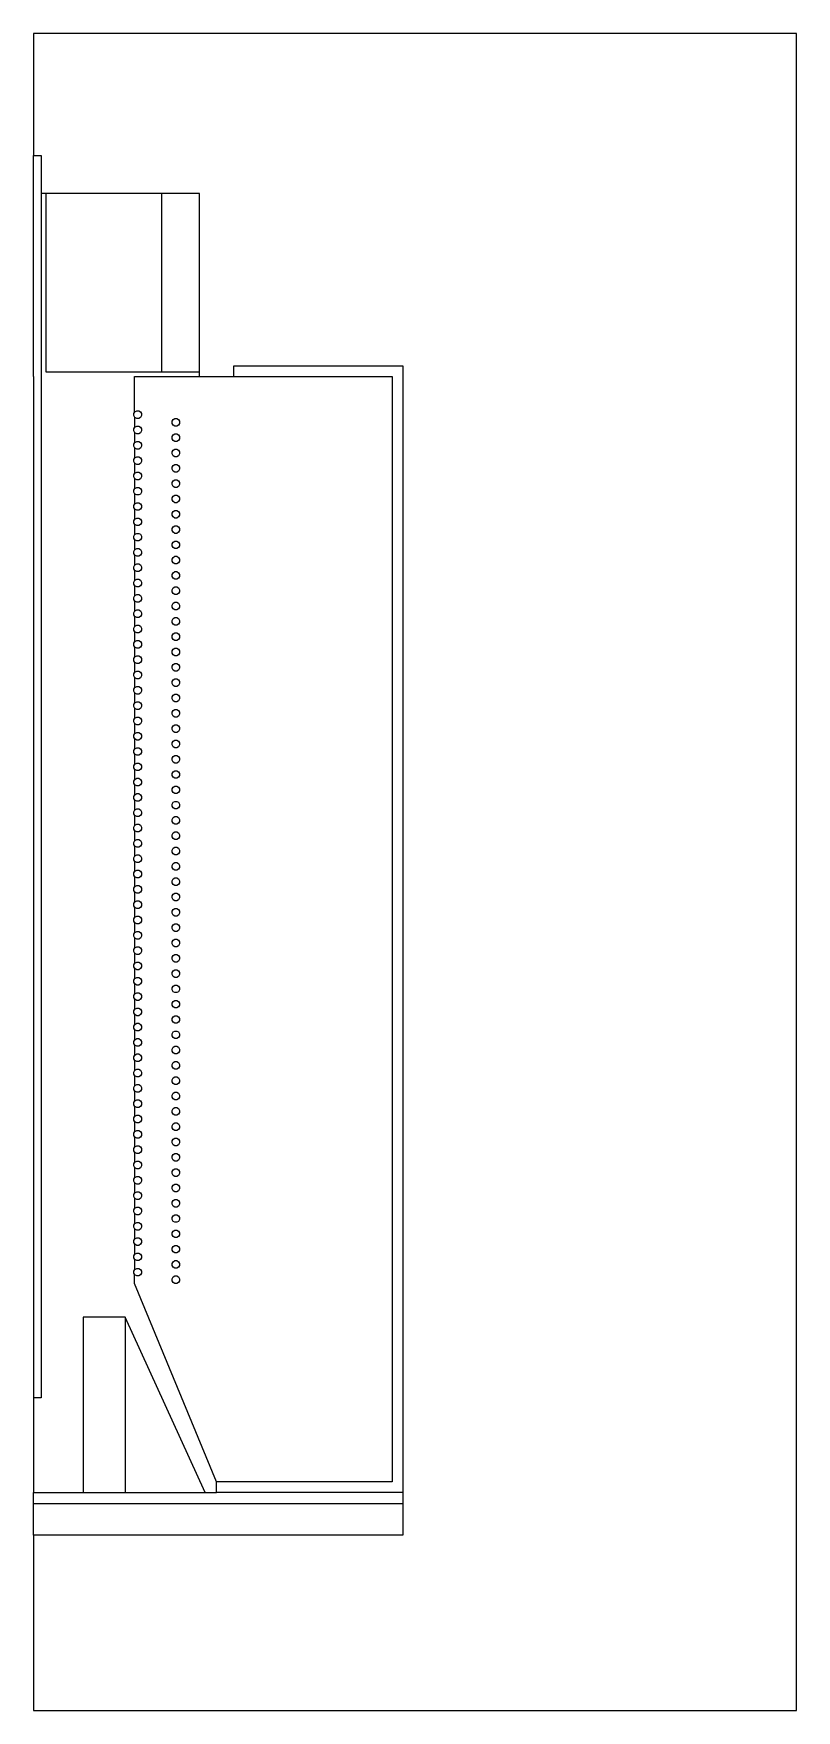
# Model space of a CAD drawing. Header units: millimetres. Extents: x 0 to 100, y -175 to 45.
import ezdxf

# ---------------------------------------------------------------- set-up
doc = ezdxf.new("R2010")
doc.units = ezdxf.units.MM
doc.header["$MEASUREMENT"] = 0
doc.layers.get('0').update_dxf_attribs({"true_color": 0xffffff})

msp = doc.modelspace()

# ---------------------------------------------------------------- linework, layer by layer
for p, q in [((100, 45), (0, 45)), ((0, 45), (0, 29)), ((100, -175), (100, 45)), ((0, 0), (0, 29)), ((0, 29), (1, 29)), ((1, 29), (1, -134)), ((21.75, 24), (1, 24)), ((1.6, 24), (1.6, 0.6)), ((16.75, 24), (16.75, 0.6)), ((21.75, 0), (21.75, 24)), ((0, 0), (0, -138.4)), ((1.6, 0.6), (21.75, 0.6)), ((13.25, 0), (47, 0)), ((13.25, -4.69), (13.25, 0)), ((26.25, 0), (26.25, 1.4)), ((26.25, 1.4), (48.4, 1.4)), ((47, 0), (47, -145)), ((48.4, 1.4), (48.4, -146.4)), ((13.25, -5.31), (13.25, -6.7)), ((13.25, -7.32), (13.25, -8.71)), ((13.25, -9.32), (13.25, -10.72)), ((13.25, -11.33), (13.25, -12.73)), ((13.25, -13.34), (13.25, -14.74)), ((13.25, -15.35), (13.25, -16.75)), ((13.25, -17.36), (13.25, -18.75)), ((13.25, -19.37), (13.25, -20.76)), ((13.25, -21.38), (13.25, -22.77)), ((13.25, -23.39), (13.25, -24.78)), ((13.25, -25.4), (13.25, -26.79)), ((13.25, -27.4), (13.25, -28.8)), ((13.25, -29.41), (13.25, -30.81)), ((13.25, -31.42), (13.25, -32.82)), ((13.25, -33.43), (13.25, -34.83)), ((13.25, -35.44), (13.25, -36.83)), ((13.25, -37.45), (13.25, -38.84)), ((13.25, -39.46), (13.25, -40.85)), ((13.25, -41.47), (13.25, -42.86)), ((13.25, -43.48), (13.25, -44.87)), ((13.25, -45.48), (13.25, -46.88)), ((13.25, -47.49), (13.25, -48.89)), ((13.25, -49.5), (13.25, -50.9)), ((13.25, -51.51), (13.25, -52.91)), ((13.25, -53.52), (13.25, -54.91)), ((13.25, -55.53), (13.25, -56.92)), ((13.25, -57.54), (13.25, -58.93)), ((13.25, -59.55), (13.25, -60.94)), ((13.25, -61.55), (13.25, -62.95)), ((13.25, -63.56), (13.25, -64.96)), ((13.25, -65.57), (13.25, -66.97)), ((13.25, -67.58), (13.25, -68.98)), ((13.25, -69.59), (13.25, -70.98)), ((13.25, -71.6), (13.25, -72.99)), ((13.25, -73.61), (13.25, -75)), ((13.25, -75.62), (13.25, -77.01)), ((13.25, -77.63), (13.25, -79.02)), ((13.25, -79.63), (13.25, -81.03)), ((13.25, -81.64), (13.25, -83.04)), ((13.25, -83.65), (13.25, -85.05)), ((13.25, -85.66), (13.25, -87.06)), ((13.25, -87.67), (13.25, -89.06)), ((13.25, -89.68), (13.25, -91.07)), ((13.25, -91.69), (13.25, -93.08)), ((13.25, -93.7), (13.25, -95.09)), ((13.25, -95.71), (13.25, -97.1)), ((13.25, -97.71), (13.25, -99.11)), ((13.25, -99.72), (13.25, -101.12)), ((13.25, -101.73), (13.25, -103.13)), ((13.25, -103.74), (13.25, -105.14)), ((13.25, -105.75), (13.25, -107.14)), ((13.25, -107.76), (13.25, -109.15)), ((13.25, -109.77), (13.25, -111.16)), ((13.25, -111.78), (13.25, -113.17)), ((13.25, -113.79), (13.25, -115.18)), ((13.25, -115.79), (13.25, -117.19)), ((13.25, -119), (13.25, -117.8)), ((24, -145), (13.25, -119)), ((12, -123.4), (6.5, -123.4)), ((6.5, -123.4), (6.5, -146.4)), ((22.5, -146.4), (12, -123.4)), ((12, -123.4), (12, -146.4)), ((1, -134), (0, -134)), ((0, -138.4), (0, -146.4)), ((47, -145), (24, -145)), ((24, -146.4), (24, -145)), ((0, -146.4), (22.5, -146.4)), ((0, -147.9), (0, -146.4)), ((22.5, -146.4), (24, -146.4)), ((48.4, -146.4), (24, -146.4)), ((48.4, -146.4), (48.4, -147.9)), ((48.4, -147.9), (0, -147.9)), ((0, -152), (0, -147.9)), ((48.4, -147.9), (48.4, -152)), ((48.4, -152), (0, -152)), ((0, -152), (0, -175)), ((0, -175), (100, -175))]:
    msp.add_line(p, q)
for points in [[(14.02, -4.63), (14.15, -4.87), (14.15, -5.13), (14.02, -5.37), (13.78, -5.5), (13.52, -5.5), (13.28, -5.37), (13.15, -5.13), (13.15, -4.87), (13.28, -4.63), (13.52, -4.5), (13.78, -4.5)], [(13.52, -7.51), (13.28, -7.37), (13.15, -7.14), (13.15, -6.87), (13.28, -6.64), (13.52, -6.51), (13.78, -6.51), (14.02, -6.64), (14.15, -6.87), (14.15, -7.14), (14.02, -7.37), (13.78, -7.51)], [(19.02, -5.64), (19.15, -5.87), (19.15, -6.14), (19.02, -6.37), (18.78, -6.5), (18.52, -6.5), (18.28, -6.37), (18.15, -6.14), (18.15, -5.87), (18.28, -5.64), (18.52, -5.5), (18.78, -5.5)], [(13.52, -9.52), (13.28, -9.38), (13.15, -9.15), (13.15, -8.88), (13.28, -8.65), (13.52, -8.52), (13.78, -8.52), (14.02, -8.65), (14.15, -8.88), (14.15, -9.15), (14.02, -9.38), (13.78, -9.52)], [(18.52, -8.51), (18.28, -8.38), (18.15, -8.15), (18.15, -7.88), (18.28, -7.65), (18.52, -7.51), (18.78, -7.51), (19.02, -7.65), (19.15, -7.88), (19.15, -8.15), (19.02, -8.38), (18.78, -8.51)], [(13.52, -11.53), (13.28, -11.39), (13.15, -11.16), (13.15, -10.89), (13.28, -10.66), (13.52, -10.53), (13.78, -10.53), (14.02, -10.66), (14.15, -10.89), (14.15, -11.16), (14.02, -11.39), (13.78, -11.53)], [(18.52, -10.52), (18.28, -10.39), (18.15, -10.16), (18.15, -9.89), (18.28, -9.66), (18.52, -9.52), (18.78, -9.52), (19.02, -9.66), (19.15, -9.89), (19.15, -10.16), (19.02, -10.39), (18.78, -10.52)], [(13.52, -13.54), (13.28, -13.4), (13.15, -13.17), (13.15, -12.9), (13.28, -12.67), (13.52, -12.54), (13.78, -12.54), (14.02, -12.67), (14.15, -12.9), (14.15, -13.17), (14.02, -13.4), (13.78, -13.54)], [(18.52, -12.53), (18.28, -12.4), (18.15, -12.16), (18.15, -11.9), (18.28, -11.66), (18.52, -11.53), (18.78, -11.53), (19.02, -11.66), (19.15, -11.9), (19.15, -12.16), (19.02, -12.4), (18.78, -12.53)], [(13.52, -15.54), (13.28, -15.41), (13.15, -15.18), (13.15, -14.91), (13.28, -14.68), (13.52, -14.54), (13.78, -14.54), (14.02, -14.68), (14.15, -14.91), (14.15, -15.18), (14.02, -15.41), (13.78, -15.54)], [(18.52, -14.54), (18.28, -14.41), (18.15, -14.17), (18.15, -13.91), (18.28, -13.67), (18.52, -13.54), (18.78, -13.54), (19.02, -13.67), (19.15, -13.91), (19.15, -14.17), (19.02, -14.41), (18.78, -14.54)], [(13.52, -17.55), (13.28, -17.42), (13.15, -17.19), (13.15, -16.92), (13.28, -16.69), (13.52, -16.55), (13.78, -16.55), (14.02, -16.69), (14.15, -16.92), (14.15, -17.19), (14.02, -17.42), (13.78, -17.55)], [(18.52, -16.55), (18.28, -16.41), (18.15, -16.18), (18.15, -15.91), (18.28, -15.68), (18.52, -15.55), (18.78, -15.55), (19.02, -15.68), (19.15, -15.91), (19.15, -16.18), (19.02, -16.41), (18.78, -16.55)], [(18.52, -18.56), (18.28, -18.42), (18.15, -18.19), (18.15, -17.92), (18.28, -17.69), (18.52, -17.56), (18.78, -17.56), (19.02, -17.69), (19.15, -17.92), (19.15, -18.19), (19.02, -18.42), (18.78, -18.56)], [(13.52, -19.56), (13.28, -19.43), (13.15, -19.2), (13.15, -18.93), (13.28, -18.7), (13.52, -18.56), (13.78, -18.56), (14.02, -18.7), (14.15, -18.93), (14.15, -19.2), (14.02, -19.43), (13.78, -19.56)], [(18.52, -20.57), (18.28, -20.43), (18.15, -20.2), (18.15, -19.93), (18.28, -19.7), (18.52, -19.57), (18.78, -19.57), (19.02, -19.7), (19.15, -19.93), (19.15, -20.2), (19.02, -20.43), (18.78, -20.57)], [(13.52, -21.57), (13.28, -21.44), (13.15, -21.2), (13.15, -20.94), (13.28, -20.7), (13.52, -20.57), (13.78, -20.57), (14.02, -20.7), (14.15, -20.94), (14.15, -21.2), (14.02, -21.44), (13.78, -21.57)], [(18.52, -22.58), (18.28, -22.44), (18.15, -22.21), (18.15, -21.94), (18.28, -21.71), (18.52, -21.58), (18.78, -21.58), (19.02, -21.71), (19.15, -21.94), (19.15, -22.21), (19.02, -22.44), (18.78, -22.58)], [(13.52, -23.58), (13.28, -23.45), (13.15, -23.21), (13.15, -22.95), (13.28, -22.71), (13.52, -22.58), (13.78, -22.58), (14.02, -22.71), (14.15, -22.95), (14.15, -23.21), (14.02, -23.45), (13.78, -23.58)], [(18.52, -24.58), (18.28, -24.45), (18.15, -24.22), (18.15, -23.95), (18.28, -23.72), (18.52, -23.58), (18.78, -23.58), (19.02, -23.72), (19.15, -23.95), (19.15, -24.22), (19.02, -24.45), (18.78, -24.58)], [(13.52, -25.59), (13.28, -25.45), (13.15, -25.22), (13.15, -24.95), (13.28, -24.72), (13.52, -24.59), (13.78, -24.59), (14.02, -24.72), (14.15, -24.95), (14.15, -25.22), (14.02, -25.45), (13.78, -25.59)], [(18.52, -26.59), (18.28, -26.46), (18.15, -26.23), (18.15, -25.96), (18.28, -25.73), (18.52, -25.59), (18.78, -25.59), (19.02, -25.73), (19.15, -25.96), (19.15, -26.23), (19.02, -26.46), (18.78, -26.59)], [(13.52, -27.6), (13.28, -27.46), (13.15, -27.23), (13.15, -26.96), (13.28, -26.73), (13.52, -26.6), (13.78, -26.6), (14.02, -26.73), (14.15, -26.96), (14.15, -27.23), (14.02, -27.46), (13.78, -27.6)], [(18.52, -28.6), (18.28, -28.47), (18.15, -28.24), (18.15, -27.97), (18.28, -27.74), (18.52, -27.6), (18.78, -27.6), (19.02, -27.74), (19.15, -27.97), (19.15, -28.24), (19.02, -28.47), (18.78, -28.6)], [(13.52, -29.61), (13.28, -29.47), (13.15, -29.24), (13.15, -28.97), (13.28, -28.74), (13.52, -28.61), (13.78, -28.61), (14.02, -28.74), (14.15, -28.97), (14.15, -29.24), (14.02, -29.47), (13.78, -29.61)], [(13.52, -31.62), (13.28, -31.48), (13.15, -31.25), (13.15, -30.98), (13.28, -30.75), (13.52, -30.62), (13.78, -30.62), (14.02, -30.75), (14.15, -30.98), (14.15, -31.25), (14.02, -31.48), (13.78, -31.62)], [(18.52, -30.61), (18.28, -30.48), (18.15, -30.24), (18.15, -29.98), (18.28, -29.74), (18.52, -29.61), (18.78, -29.61), (19.02, -29.74), (19.15, -29.98), (19.15, -30.24), (19.02, -30.48), (18.78, -30.61)], [(13.52, -33.62), (13.28, -33.49), (13.15, -33.26), (13.15, -32.99), (13.28, -32.76), (13.52, -32.62), (13.78, -32.62), (14.02, -32.76), (14.15, -32.99), (14.15, -33.26), (14.02, -33.49), (13.78, -33.62)], [(18.52, -32.62), (18.28, -32.49), (18.15, -32.25), (18.15, -31.99), (18.28, -31.75), (18.52, -31.62), (18.78, -31.62), (19.02, -31.75), (19.15, -31.99), (19.15, -32.25), (19.02, -32.49), (18.78, -32.62)], [(13.52, -35.63), (13.28, -35.5), (13.15, -35.27), (13.15, -35), (13.28, -34.77), (13.52, -34.63), (13.78, -34.63), (14.02, -34.77), (14.15, -35), (14.15, -35.27), (14.02, -35.5), (13.78, -35.63)], [(18.52, -34.63), (18.28, -34.49), (18.15, -34.26), (18.15, -33.99), (18.28, -33.76), (18.52, -33.63), (18.78, -33.63), (19.02, -33.76), (19.15, -33.99), (19.15, -34.26), (19.02, -34.49), (18.78, -34.63)], [(13.52, -37.64), (13.28, -37.51), (13.15, -37.28), (13.15, -37.01), (13.28, -36.78), (13.52, -36.64), (13.78, -36.64), (14.02, -36.78), (14.15, -37.01), (14.15, -37.28), (14.02, -37.51), (13.78, -37.64)], [(18.52, -36.64), (18.28, -36.5), (18.15, -36.27), (18.15, -36), (18.28, -35.77), (18.52, -35.64), (18.78, -35.64), (19.02, -35.77), (19.15, -36), (19.15, -36.27), (19.02, -36.5), (18.78, -36.64)], [(13.52, -39.65), (13.28, -39.52), (13.15, -39.28), (13.15, -39.02), (13.28, -38.78), (13.52, -38.65), (13.78, -38.65), (14.02, -38.78), (14.15, -39.02), (14.15, -39.28), (14.02, -39.52), (13.78, -39.65)], [(18.52, -38.65), (18.28, -38.51), (18.15, -38.28), (18.15, -38.01), (18.28, -37.78), (18.52, -37.65), (18.78, -37.65), (19.02, -37.78), (19.15, -38.01), (19.15, -38.28), (19.02, -38.51), (18.78, -38.65)], [(13.52, -41.66), (13.28, -41.53), (13.15, -41.29), (13.15, -41.03), (13.28, -40.79), (13.52, -40.66), (13.78, -40.66), (14.02, -40.79), (14.15, -41.03), (14.15, -41.29), (14.02, -41.53), (13.78, -41.66)], [(18.52, -40.65), (18.28, -40.52), (18.15, -40.29), (18.15, -40.02), (18.28, -39.79), (18.52, -39.65), (18.78, -39.65), (19.02, -39.79), (19.15, -40.02), (19.15, -40.29), (19.02, -40.52), (18.78, -40.65)], [(18.52, -42.66), (18.28, -42.53), (18.15, -42.3), (18.15, -42.03), (18.28, -41.8), (18.52, -41.66), (18.78, -41.66), (19.02, -41.8), (19.15, -42.03), (19.15, -42.3), (19.02, -42.53), (18.78, -42.66)], [(13.52, -43.67), (13.28, -43.53), (13.15, -43.3), (13.15, -43.03), (13.28, -42.8), (13.52, -42.67), (13.78, -42.67), (14.02, -42.8), (14.15, -43.03), (14.15, -43.3), (14.02, -43.53), (13.78, -43.67)], [(18.52, -44.67), (18.28, -44.54), (18.15, -44.31), (18.15, -44.04), (18.28, -43.81), (18.52, -43.67), (18.78, -43.67), (19.02, -43.81), (19.15, -44.04), (19.15, -44.31), (19.02, -44.54), (18.78, -44.67)], [(13.52, -45.68), (13.28, -45.54), (13.15, -45.31), (13.15, -45.04), (13.28, -44.81), (13.52, -44.68), (13.78, -44.68), (14.02, -44.81), (14.15, -45.04), (14.15, -45.31), (14.02, -45.54), (13.78, -45.68)], [(18.52, -46.68), (18.28, -46.55), (18.15, -46.32), (18.15, -46.05), (18.28, -45.82), (18.52, -45.68), (18.78, -45.68), (19.02, -45.82), (19.15, -46.05), (19.15, -46.32), (19.02, -46.55), (18.78, -46.68)], [(13.52, -47.69), (13.28, -47.55), (13.15, -47.32), (13.15, -47.05), (13.28, -46.82), (13.52, -46.69), (13.78, -46.69), (14.02, -46.82), (14.15, -47.05), (14.15, -47.32), (14.02, -47.55), (13.78, -47.69)], [(18.52, -48.69), (18.28, -48.56), (18.15, -48.32), (18.15, -48.06), (18.28, -47.82), (18.52, -47.69), (18.78, -47.69), (19.02, -47.82), (19.15, -48.06), (19.15, -48.32), (19.02, -48.56), (18.78, -48.69)], [(13.52, -49.69), (13.28, -49.56), (13.15, -49.33), (13.15, -49.06), (13.28, -48.83), (13.52, -48.69), (13.78, -48.69), (14.02, -48.83), (14.15, -49.06), (14.15, -49.33), (14.02, -49.56), (13.78, -49.69)], [(18.52, -50.7), (18.28, -50.57), (18.15, -50.33), (18.15, -50.07), (18.28, -49.83), (18.52, -49.7), (18.78, -49.7), (19.02, -49.83), (19.15, -50.07), (19.15, -50.33), (19.02, -50.57), (18.78, -50.7)], [(13.52, -51.7), (13.28, -51.57), (13.15, -51.34), (13.15, -51.07), (13.28, -50.84), (13.52, -50.7), (13.78, -50.7), (14.02, -50.84), (14.15, -51.07), (14.15, -51.34), (14.02, -51.57), (13.78, -51.7)], [(13.52, -53.71), (13.28, -53.58), (13.15, -53.35), (13.15, -53.08), (13.28, -52.85), (13.52, -52.71), (13.78, -52.71), (14.02, -52.85), (14.15, -53.08), (14.15, -53.35), (14.02, -53.58), (13.78, -53.71)], [(18.52, -52.71), (18.28, -52.57), (18.15, -52.34), (18.15, -52.07), (18.28, -51.84), (18.52, -51.71), (18.78, -51.71), (19.02, -51.84), (19.15, -52.07), (19.15, -52.34), (19.02, -52.57), (18.78, -52.71)], [(13.52, -55.72), (13.28, -55.59), (13.15, -55.36), (13.15, -55.09), (13.28, -54.86), (13.52, -54.72), (13.78, -54.72), (14.02, -54.86), (14.15, -55.09), (14.15, -55.36), (14.02, -55.59), (13.78, -55.72)], [(18.52, -54.72), (18.28, -54.58), (18.15, -54.35), (18.15, -54.08), (18.28, -53.85), (18.52, -53.72), (18.78, -53.72), (19.02, -53.85), (19.15, -54.08), (19.15, -54.35), (19.02, -54.58), (18.78, -54.72)], [(13.52, -57.73), (13.28, -57.6), (13.15, -57.36), (13.15, -57.1), (13.28, -56.86), (13.52, -56.73), (13.78, -56.73), (14.02, -56.86), (14.15, -57.1), (14.15, -57.36), (14.02, -57.6), (13.78, -57.73)], [(18.52, -56.73), (18.28, -56.59), (18.15, -56.36), (18.15, -56.09), (18.28, -55.86), (18.52, -55.73), (18.78, -55.73), (19.02, -55.86), (19.15, -56.09), (19.15, -56.36), (19.02, -56.59), (18.78, -56.73)], [(13.52, -59.74), (13.28, -59.6), (13.15, -59.37), (13.15, -59.1), (13.28, -58.87), (13.52, -58.74), (13.78, -58.74), (14.02, -58.87), (14.15, -59.1), (14.15, -59.37), (14.02, -59.6), (13.78, -59.74)], [(18.52, -58.73), (18.28, -58.6), (18.15, -58.37), (18.15, -58.1), (18.28, -57.87), (18.52, -57.73), (18.78, -57.73), (19.02, -57.87), (19.15, -58.1), (19.15, -58.37), (19.02, -58.6), (18.78, -58.73)], [(13.52, -61.75), (13.28, -61.61), (13.15, -61.38), (13.15, -61.11), (13.28, -60.88), (13.52, -60.75), (13.78, -60.75), (14.02, -60.88), (14.15, -61.11), (14.15, -61.38), (14.02, -61.61), (13.78, -61.75)], [(18.52, -60.74), (18.28, -60.61), (18.15, -60.38), (18.15, -60.11), (18.28, -59.88), (18.52, -59.74), (18.78, -59.74), (19.02, -59.88), (19.15, -60.11), (19.15, -60.38), (19.02, -60.61), (18.78, -60.74)], [(13.52, -63.76), (13.28, -63.62), (13.15, -63.39), (13.15, -63.12), (13.28, -62.89), (13.52, -62.76), (13.78, -62.76), (14.02, -62.89), (14.15, -63.12), (14.15, -63.39), (14.02, -63.62), (13.78, -63.76)], [(18.52, -62.75), (18.28, -62.62), (18.15, -62.39), (18.15, -62.12), (18.28, -61.89), (18.52, -61.75), (18.78, -61.75), (19.02, -61.89), (19.15, -62.12), (19.15, -62.39), (19.02, -62.62), (18.78, -62.75)], [(18.52, -64.76), (18.28, -64.63), (18.15, -64.4), (18.15, -64.13), (18.28, -63.9), (18.52, -63.76), (18.78, -63.76), (19.02, -63.9), (19.15, -64.13), (19.15, -64.4), (19.02, -64.63), (18.78, -64.76)], [(13.52, -65.77), (13.28, -65.63), (13.15, -65.4), (13.15, -65.13), (13.28, -64.9), (13.52, -64.77), (13.78, -64.77), (14.02, -64.9), (14.15, -65.13), (14.15, -65.4), (14.02, -65.63), (13.78, -65.77)], [(18.52, -66.77), (18.28, -66.64), (18.15, -66.4), (18.15, -66.14), (18.28, -65.9), (18.52, -65.77), (18.78, -65.77), (19.02, -65.9), (19.15, -66.14), (19.15, -66.4), (19.02, -66.64), (18.78, -66.77)], [(13.52, -67.77), (13.28, -67.64), (13.15, -67.41), (13.15, -67.14), (13.28, -66.91), (13.52, -66.77), (13.78, -66.77), (14.02, -66.91), (14.15, -67.14), (14.15, -67.41), (14.02, -67.64), (13.78, -67.77)], [(18.52, -68.78), (18.28, -68.64), (18.15, -68.41), (18.15, -68.14), (18.28, -67.91), (18.52, -67.78), (18.78, -67.78), (19.02, -67.91), (19.15, -68.14), (19.15, -68.41), (19.02, -68.64), (18.78, -68.78)], [(13.52, -69.78), (13.28, -69.65), (13.15, -69.42), (13.15, -69.15), (13.28, -68.92), (13.52, -68.78), (13.78, -68.78), (14.02, -68.92), (14.15, -69.15), (14.15, -69.42), (14.02, -69.65), (13.78, -69.78)], [(18.52, -70.79), (18.28, -70.65), (18.15, -70.42), (18.15, -70.15), (18.28, -69.92), (18.52, -69.79), (18.78, -69.79), (19.02, -69.92), (19.15, -70.15), (19.15, -70.42), (19.02, -70.65), (18.78, -70.79)], [(13.52, -71.79), (13.28, -71.66), (13.15, -71.43), (13.15, -71.16), (13.28, -70.93), (13.52, -70.79), (13.78, -70.79), (14.02, -70.93), (14.15, -71.16), (14.15, -71.43), (14.02, -71.66), (13.78, -71.79)], [(18.52, -72.8), (18.28, -72.66), (18.15, -72.43), (18.15, -72.16), (18.28, -71.93), (18.52, -71.8), (18.78, -71.8), (19.02, -71.93), (19.15, -72.16), (19.15, -72.43), (19.02, -72.66), (18.78, -72.8)], [(13.52, -73.8), (13.28, -73.67), (13.15, -73.43), (13.15, -73.17), (13.28, -72.93), (13.52, -72.8), (13.78, -72.8), (14.02, -72.93), (14.15, -73.17), (14.15, -73.43), (14.02, -73.67), (13.78, -73.8)], [(18.52, -74.81), (18.28, -74.67), (18.15, -74.44), (18.15, -74.17), (18.28, -73.94), (18.52, -73.81), (18.78, -73.81), (19.02, -73.94), (19.15, -74.17), (19.15, -74.44), (19.02, -74.67), (18.78, -74.81)], [(13.52, -75.81), (13.28, -75.68), (13.15, -75.44), (13.15, -75.18), (13.28, -74.94), (13.52, -74.81), (13.78, -74.81), (14.02, -74.94), (14.15, -75.18), (14.15, -75.44), (14.02, -75.68), (13.78, -75.81)], [(13.52, -77.82), (13.28, -77.68), (13.15, -77.45), (13.15, -77.18), (13.28, -76.95), (13.52, -76.82), (13.78, -76.82), (14.02, -76.95), (14.15, -77.18), (14.15, -77.45), (14.02, -77.68), (13.78, -77.82)], [(18.52, -76.81), (18.28, -76.68), (18.15, -76.45), (18.15, -76.18), (18.28, -75.95), (18.52, -75.81), (18.78, -75.81), (19.02, -75.95), (19.15, -76.18), (19.15, -76.45), (19.02, -76.68), (18.78, -76.81)], [(13.52, -79.83), (13.28, -79.69), (13.15, -79.46), (13.15, -79.19), (13.28, -78.96), (13.52, -78.83), (13.78, -78.83), (14.02, -78.96), (14.15, -79.19), (14.15, -79.46), (14.02, -79.69), (13.78, -79.83)], [(18.52, -78.82), (18.28, -78.69), (18.15, -78.46), (18.15, -78.19), (18.28, -77.96), (18.52, -77.82), (18.78, -77.82), (19.02, -77.96), (19.15, -78.19), (19.15, -78.46), (19.02, -78.69), (18.78, -78.82)], [(13.52, -81.84), (13.28, -81.7), (13.15, -81.47), (13.15, -81.2), (13.28, -80.97), (13.52, -80.84), (13.78, -80.84), (14.02, -80.97), (14.15, -81.2), (14.15, -81.47), (14.02, -81.7), (13.78, -81.84)], [(18.52, -80.83), (18.28, -80.7), (18.15, -80.47), (18.15, -80.2), (18.28, -79.97), (18.52, -79.83), (18.78, -79.83), (19.02, -79.97), (19.15, -80.2), (19.15, -80.47), (19.02, -80.7), (18.78, -80.83)], [(13.52, -83.85), (13.28, -83.71), (13.15, -83.48), (13.15, -83.21), (13.28, -82.98), (13.52, -82.85), (13.78, -82.85), (14.02, -82.98), (14.15, -83.21), (14.15, -83.48), (14.02, -83.71), (13.78, -83.85)], [(18.52, -82.84), (18.28, -82.71), (18.15, -82.47), (18.15, -82.21), (18.28, -81.97), (18.52, -81.84), (18.78, -81.84), (19.02, -81.97), (19.15, -82.21), (19.15, -82.47), (19.02, -82.71), (18.78, -82.84)], [(13.52, -85.85), (13.28, -85.72), (13.15, -85.49), (13.15, -85.22), (13.28, -84.99), (13.52, -84.85), (13.78, -84.85), (14.02, -84.99), (14.15, -85.22), (14.15, -85.49), (14.02, -85.72), (13.78, -85.85)], [(18.52, -84.85), (18.28, -84.72), (18.15, -84.48), (18.15, -84.22), (18.28, -83.98), (18.52, -83.85), (18.78, -83.85), (19.02, -83.98), (19.15, -84.22), (19.15, -84.48), (19.02, -84.72), (18.78, -84.85)], [(13.52, -87.86), (13.28, -87.73), (13.15, -87.5), (13.15, -87.23), (13.28, -87), (13.52, -86.86), (13.78, -86.86), (14.02, -87), (14.15, -87.23), (14.15, -87.5), (14.02, -87.73), (13.78, -87.86)], [(18.52, -86.86), (18.28, -86.72), (18.15, -86.49), (18.15, -86.22), (18.28, -85.99), (18.52, -85.86), (18.78, -85.86), (19.02, -85.99), (19.15, -86.22), (19.15, -86.49), (19.02, -86.72), (18.78, -86.86)], [(18.52, -88.87), (18.28, -88.73), (18.15, -88.5), (18.15, -88.23), (18.28, -88), (18.52, -87.87), (18.78, -87.87), (19.02, -88), (19.15, -88.23), (19.15, -88.5), (19.02, -88.73), (18.78, -88.87)], [(13.52, -89.87), (13.28, -89.74), (13.15, -89.51), (13.15, -89.24), (13.28, -89.01), (13.52, -88.87), (13.78, -88.87), (14.02, -89.01), (14.15, -89.24), (14.15, -89.51), (14.02, -89.74), (13.78, -89.87)], [(18.52, -90.88), (18.28, -90.74), (18.15, -90.51), (18.15, -90.24), (18.28, -90.01), (18.52, -89.88), (18.78, -89.88), (19.02, -90.01), (19.15, -90.24), (19.15, -90.51), (19.02, -90.74), (18.78, -90.88)], [(13.52, -91.88), (13.28, -91.75), (13.15, -91.51), (13.15, -91.25), (13.28, -91.01), (13.52, -90.88), (13.78, -90.88), (14.02, -91.01), (14.15, -91.25), (14.15, -91.51), (14.02, -91.75), (13.78, -91.88)], [(18.52, -92.88), (18.28, -92.75), (18.15, -92.52), (18.15, -92.25), (18.28, -92.02), (18.52, -91.88), (18.78, -91.88), (19.02, -92.02), (19.15, -92.25), (19.15, -92.52), (19.02, -92.75), (18.78, -92.88)], [(13.52, -93.89), (13.28, -93.76), (13.15, -93.52), (13.15, -93.26), (13.28, -93.02), (13.52, -92.89), (13.78, -92.89), (14.02, -93.02), (14.15, -93.26), (14.15, -93.52), (14.02, -93.76), (13.78, -93.89)], [(18.52, -94.89), (18.28, -94.76), (18.15, -94.53), (18.15, -94.26), (18.28, -94.03), (18.52, -93.89), (18.78, -93.89), (19.02, -94.03), (19.15, -94.26), (19.15, -94.53), (19.02, -94.76), (18.78, -94.89)], [(13.52, -95.9), (13.28, -95.76), (13.15, -95.53), (13.15, -95.26), (13.28, -95.03), (13.52, -94.9), (13.78, -94.9), (14.02, -95.03), (14.15, -95.26), (14.15, -95.53), (14.02, -95.76), (13.78, -95.9)], [(18.52, -96.9), (18.28, -96.77), (18.15, -96.54), (18.15, -96.27), (18.28, -96.04), (18.52, -95.9), (18.78, -95.9), (19.02, -96.04), (19.15, -96.27), (19.15, -96.54), (19.02, -96.77), (18.78, -96.9)], [(13.52, -97.91), (13.28, -97.77), (13.15, -97.54), (13.15, -97.27), (13.28, -97.04), (13.52, -96.91), (13.78, -96.91), (14.02, -97.04), (14.15, -97.27), (14.15, -97.54), (14.02, -97.77), (13.78, -97.91)], [(13.52, -99.92), (13.28, -99.78), (13.15, -99.55), (13.15, -99.28), (13.28, -99.05), (13.52, -98.92), (13.78, -98.92), (14.02, -99.05), (14.15, -99.28), (14.15, -99.55), (14.02, -99.78), (13.78, -99.92)], [(18.52, -98.91), (18.28, -98.78), (18.15, -98.55), (18.15, -98.28), (18.28, -98.05), (18.52, -97.91), (18.78, -97.91), (19.02, -98.05), (19.15, -98.28), (19.15, -98.55), (19.02, -98.78), (18.78, -98.91)], [(13.52, -101.92), (13.28, -101.79), (13.15, -101.56), (13.15, -101.29), (13.28, -101.06), (13.52, -100.92), (13.78, -100.92), (14.02, -101.06), (14.15, -101.29), (14.15, -101.56), (14.02, -101.79), (13.78, -101.92)], [(18.52, -100.92), (18.28, -100.79), (18.15, -100.55), (18.15, -100.29), (18.28, -100.05), (18.52, -99.92), (18.78, -99.92), (19.02, -100.05), (19.15, -100.29), (19.15, -100.55), (19.02, -100.79), (18.78, -100.92)], [(13.52, -103.93), (13.28, -103.8), (13.15, -103.57), (13.15, -103.3), (13.28, -103.07), (13.52, -102.93), (13.78, -102.93), (14.02, -103.07), (14.15, -103.3), (14.15, -103.57), (14.02, -103.8), (13.78, -103.93)], [(18.52, -102.93), (18.28, -102.8), (18.15, -102.56), (18.15, -102.3), (18.28, -102.06), (18.52, -101.93), (18.78, -101.93), (19.02, -102.06), (19.15, -102.3), (19.15, -102.56), (19.02, -102.8), (18.78, -102.93)], [(13.52, -105.94), (13.28, -105.81), (13.15, -105.58), (13.15, -105.31), (13.28, -105.08), (13.52, -104.94), (13.78, -104.94), (14.02, -105.08), (14.15, -105.31), (14.15, -105.58), (14.02, -105.81), (13.78, -105.94)], [(18.52, -104.94), (18.28, -104.8), (18.15, -104.57), (18.15, -104.3), (18.28, -104.07), (18.52, -103.94), (18.78, -103.94), (19.02, -104.07), (19.15, -104.3), (19.15, -104.57), (19.02, -104.8), (18.78, -104.94)], [(13.52, -107.95), (13.28, -107.82), (13.15, -107.59), (13.15, -107.32), (13.28, -107.09), (13.52, -106.95), (13.78, -106.95), (14.02, -107.09), (14.15, -107.32), (14.15, -107.59), (14.02, -107.82), (13.78, -107.95)], [(18.52, -106.95), (18.28, -106.81), (18.15, -106.58), (18.15, -106.31), (18.28, -106.08), (18.52, -105.95), (18.78, -105.95), (19.02, -106.08), (19.15, -106.31), (19.15, -106.58), (19.02, -106.81), (18.78, -106.95)], [(13.52, -109.96), (13.28, -109.83), (13.15, -109.59), (13.15, -109.33), (13.28, -109.09), (13.52, -108.96), (13.78, -108.96), (14.02, -109.09), (14.15, -109.33), (14.15, -109.59), (14.02, -109.83), (13.78, -109.96)], [(18.52, -108.96), (18.28, -108.82), (18.15, -108.59), (18.15, -108.32), (18.28, -108.09), (18.52, -107.96), (18.78, -107.96), (19.02, -108.09), (19.15, -108.32), (19.15, -108.59), (19.02, -108.82), (18.78, -108.96)], [(18.52, -110.96), (18.28, -110.83), (18.15, -110.6), (18.15, -110.33), (18.28, -110.1), (18.52, -109.96), (18.78, -109.96), (19.02, -110.1), (19.15, -110.33), (19.15, -110.6), (19.02, -110.83), (18.78, -110.96)], [(13.52, -111.97), (13.28, -111.84), (13.15, -111.6), (13.15, -111.34), (13.28, -111.1), (13.52, -110.97), (13.78, -110.97), (14.02, -111.1), (14.15, -111.34), (14.15, -111.6), (14.02, -111.84), (13.78, -111.97)], [(18.52, -112.97), (18.28, -112.84), (18.15, -112.61), (18.15, -112.34), (18.28, -112.11), (18.52, -111.97), (18.78, -111.97), (19.02, -112.11), (19.15, -112.34), (19.15, -112.61), (19.02, -112.84), (18.78, -112.97)], [(13.52, -113.98), (13.28, -113.84), (13.15, -113.61), (13.15, -113.34), (13.28, -113.11), (13.52, -112.98), (13.78, -112.98), (14.02, -113.11), (14.15, -113.34), (14.15, -113.61), (14.02, -113.84), (13.78, -113.98)], [(18.52, -114.98), (18.28, -114.85), (18.15, -114.62), (18.15, -114.35), (18.28, -114.12), (18.52, -113.98), (18.78, -113.98), (19.02, -114.12), (19.15, -114.35), (19.15, -114.62), (19.02, -114.85), (18.78, -114.98)], [(13.52, -115.99), (13.28, -115.85), (13.15, -115.62), (13.15, -115.35), (13.28, -115.12), (13.52, -114.99), (13.78, -114.99), (14.02, -115.12), (14.15, -115.35), (14.15, -115.62), (14.02, -115.85), (13.78, -115.99)], [(18.52, -116.99), (18.28, -116.86), (18.15, -116.63), (18.15, -116.36), (18.28, -116.13), (18.52, -115.99), (18.78, -115.99), (19.02, -116.13), (19.15, -116.36), (19.15, -116.63), (19.02, -116.86), (18.78, -116.99)], [(13.52, -118), (13.28, -117.86), (13.15, -117.63), (13.15, -117.36), (13.28, -117.13), (13.52, -117), (13.78, -117), (14.02, -117.13), (14.15, -117.36), (14.15, -117.63), (14.02, -117.86), (13.78, -118)], [(18.52, -119), (18.28, -118.87), (18.15, -118.63), (18.15, -118.37), (18.28, -118.13), (18.52, -118), (18.78, -118), (19.02, -118.13), (19.15, -118.37), (19.15, -118.63), (19.02, -118.87), (18.78, -119)]]:
    msp.add_lwpolyline(points, close=True)

doc.saveas('drawing.dxf')
